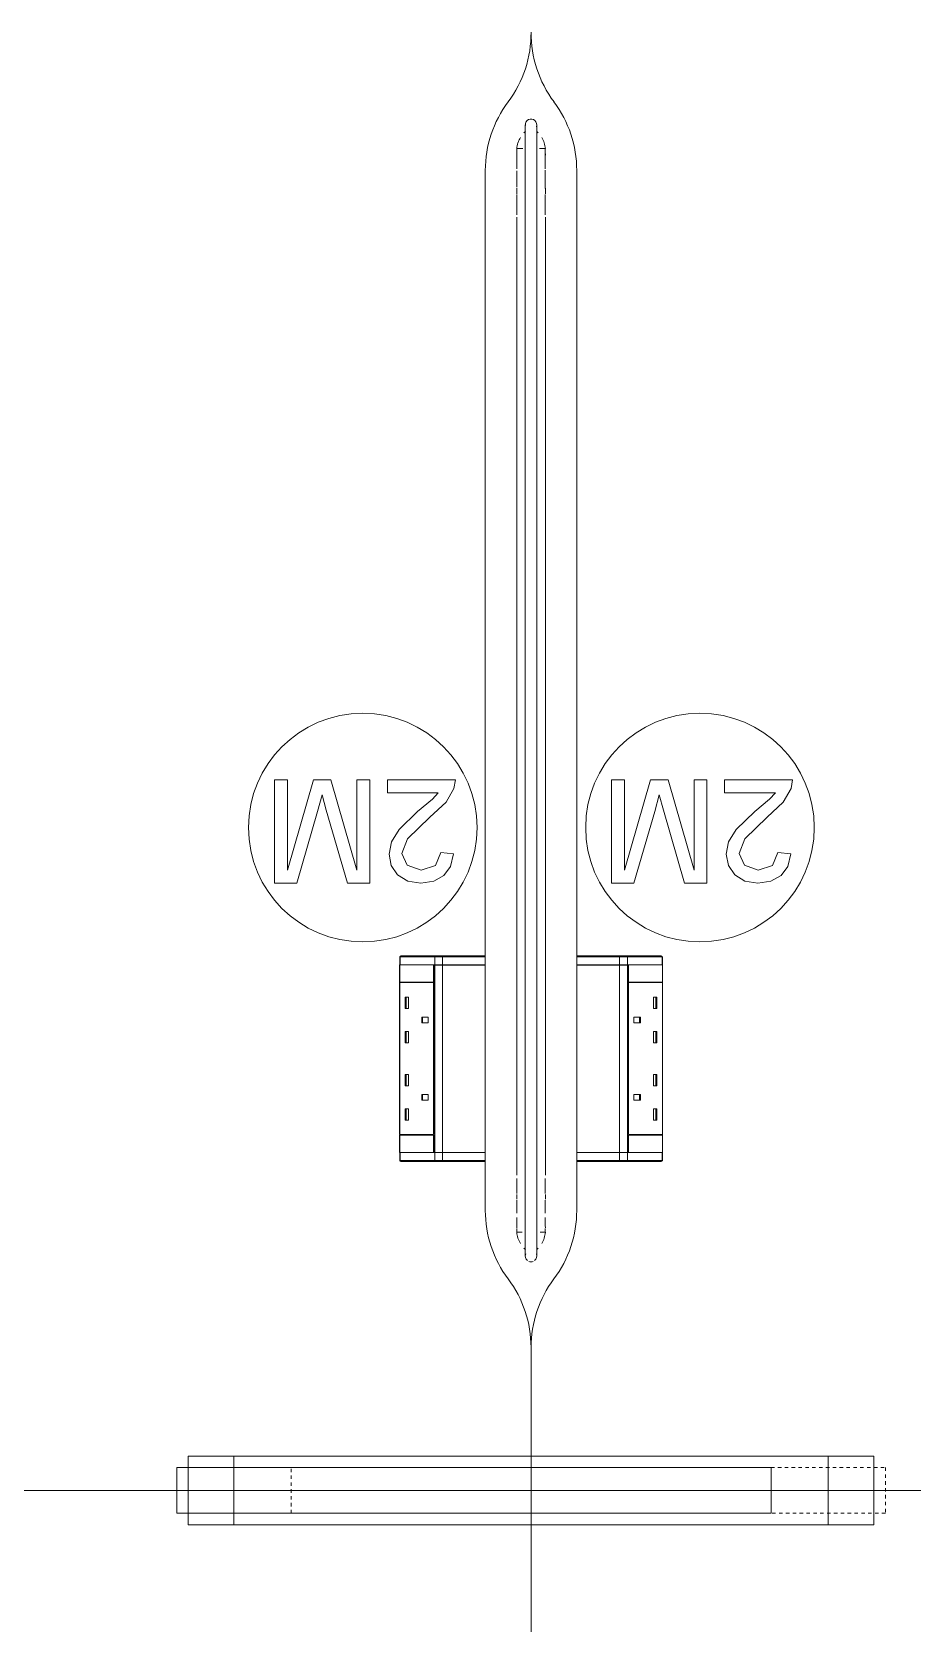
# Model space of a CAD drawing. Header units: millimetres. Extents: x 79795 to 317870, y -36033 to 97293.
# Drawn here: x 186416 to 187187, y 11945 to 13345 of the extents above; entities that cross this region are included whole.
import ezdxf

# ---------------------------------------------------------------- set-up
doc = ezdxf.new("R2010")
doc.units = ezdxf.units.MM
doc.header["$MEASUREMENT"] = 0
doc.linetypes.add('Dash', pattern=[6, 3, -3])
doc.layers.add('I-FURN', color=8, linetype='CONTINUOUS', lineweight=9)
doc.layers.add('I-FURN-HDLN', color=8, linetype='Dash', lineweight=9)

msp = doc.modelspace()

# ---------------------------------------------------------------- linework, layer by layer
at = {"layer": 'I-FURN'}
for p, q in [((186847.8, 13264.1), (186847.8, 13264)), ((186847.8, 13264), (186847.8, 13263.8)), ((186847.8, 13263.8), (186847.8, 13263.5)), ((186847.8, 13263.5), (186847.8, 13263.1)), ((186847.8, 13263.1), (186847.8, 13262.5)), ((186847.8, 13262.5), (186847.8, 13261.8)), ((186847.8, 13261.8), (186847.8, 13260.9)), ((186847.8, 13260.9), (186847.8, 13260)), ((186847.8, 13260), (186847.8, 13258.9)), ((186847.8, 13258.9), (186847.8, 13257.7)), ((186857.8, 13264), (186857.8, 13264.1)), ((186857.8, 13264.1), (186857.8, 13264.1)), ((186857.8, 13263.8), (186857.8, 13264)), ((186857.8, 13263.4), (186857.8, 13263.8)), ((186857.8, 13262.9), (186857.8, 13263.4)), ((186857.8, 13262.3), (186857.8, 13262.9)), ((186857.8, 13261.6), (186857.8, 13262.3)), ((186857.8, 13260.7), (186857.8, 13261.6)), ((186857.8, 13259.7), (186857.8, 13260.7)), ((186857.8, 13258.6), (186857.8, 13259.7)), ((186857.8, 13257.4), (186857.8, 13258.6)), ((186847.8, 13257.7), (186847.8, 13256.4)), ((186847.8, 13256.4), (186847.8, 13254.9)), ((186847.8, 13254.9), (186847.8, 13253.4)), ((186847.8, 13253.4), (186847.8, 13251.7)), ((186847.8, 13251.7), (186847.8, 13250)), ((186847.8, 13250), (186847.8, 13248.1)), ((186847.8, 13248.1), (186847.8, 13246.1)), ((186847.8, 13246.1), (186847.8, 13244)), ((186847.8, 13244), (186847.8, 13241.8)), ((186857.8, 13256), (186857.8, 13257.4)), ((186857.8, 13254.5), (186857.8, 13256)), ((186857.8, 13253), (186857.8, 13254.5)), ((186857.8, 13251.3), (186857.8, 13253)), ((186857.8, 13249.5), (186857.8, 13251.3)), ((186857.8, 13247.6), (186857.8, 13249.5)), ((186857.8, 13245.5), (186857.8, 13247.6)), ((186857.8, 13243.4), (186857.8, 13245.5)), ((186845.5, 13243.2), (186840.3, 13243.2)), ((186840.3, 13225.6), (186840.3, 13243.2)), ((186840.3, 13237.5), (186840.3, 13238.6)), ((186847.8, 13241.8), (186847.8, 13239.5)), ((186847.8, 13239.5), (186847.8, 13237.2)), ((186847.8, 13237.2), (186847.8, 13234.7)), ((186847.8, 13234.7), (186847.8, 13232.2)), ((186847.8, 13232.2), (186847.8, 13229.6)), ((186857.8, 13241.2), (186857.8, 13243.4)), ((186857.8, 13238.9), (186857.8, 13241.2)), ((186857.8, 13236.5), (186857.8, 13238.9)), ((186857.8, 13234.1), (186857.8, 13236.5)), ((186857.8, 13231.5), (186857.8, 13234.1)), ((186857.8, 13228.9), (186857.8, 13231.5)), ((186865.3, 13243.2), (186860.1, 13243.2)), ((186865.3, 13243.2), (186865.3, 13225.6)), ((186865.4, 13238.6), (186865.4, 13237.5)), ((186812.8, 12535.9), (186812.8, 13224.1)), ((186812.8, 13224.1), (186812.8, 12535.9)), ((186840.3, 13209.5), (186840.3, 13223.7)), ((186847.8, 13229.6), (186847.8, 13226.9)), ((186847.8, 13226.9), (186847.8, 13224.1)), ((186847.8, 13224.1), (186847.8, 13221.3)), ((186847.8, 13221.3), (186847.8, 13218.4)), ((186847.8, 13218.4), (186847.8, 13215.5)), ((186857.8, 13226.2), (186857.8, 13228.9)), ((186857.8, 13223.4), (186857.8, 13226.2)), ((186857.8, 13220.5), (186857.8, 13223.4)), ((186857.8, 13217.6), (186857.8, 13220.5)), ((186857.8, 13214.7), (186857.8, 13217.6)), ((186865.3, 13224.3), (186865.3, 13208.4)), ((186892.8, 13224.1), (186892.8, 12535.9)), ((186892.8, 12535.9), (186892.8, 13224.1)), ((186840.3, 13203.7), (186840.3, 13208.6)), ((186840.3, 13185.2), (186840.3, 13202.9)), ((186847.8, 13215.5), (186847.8, 13212.5)), ((186847.8, 13212.5), (186847.8, 13209.5)), ((186847.8, 13209.5), (186847.8, 13206.4)), ((186847.8, 13206.4), (186847.8, 13203.3)), ((186847.8, 13203.3), (186847.8, 13200.1)), ((186857.8, 13211.7), (186857.8, 13214.7)), ((186857.8, 13208.6), (186857.8, 13211.7)), ((186857.8, 13205.5), (186857.8, 13208.6)), ((186857.8, 13202.4), (186857.8, 13205.5)), ((186857.8, 13199.3), (186857.8, 13202.4)), ((186865.3, 13202.9), (186865.3, 13185.2)), ((186865.4, 13208.6), (186865.4, 13203.7)), ((186847.8, 13200.1), (186847.8, 13196.9)), ((186847.8, 13196.9), (186847.8, 13193.7)), ((186847.8, 13193.7), (186847.8, 13190.5)), ((186847.8, 13190.5), (186847.8, 13187.3)), ((186857.8, 13196.1), (186857.8, 13199.3)), ((186857.8, 13192.9), (186857.8, 13196.1)), ((186857.8, 13189.6), (186857.8, 13192.9)), ((186857.8, 13186.4), (186857.8, 13189.6)), ((186840.3, 12345), (186840.3, 13183.2)), ((186847.8, 13187.3), (186847.8, 13184.1)), ((186847.8, 13184.1), (186847.8, 13183.2)), ((186847.8, 13183.2), (186847.8, 12345)), ((186857.8, 13183.2), (186857.8, 13186.4)), ((186857.8, 12345), (186857.8, 13183.2)), ((186865.4, 13183.2), (186865.4, 12345)), ((186639.6, 12690.9), (186628.3, 12690.9)), ((186628.3, 12690.9), (186628.3, 12600.5)), ((186662.4, 12690.9), (186639.6, 12611.8)), ((186639.6, 12611.8), (186639.6, 12690.9)), ((186677.7, 12690.9), (186662.4, 12690.9)), ((186700.4, 12611.8), (186677.7, 12690.9)), ((186711.7, 12690.9), (186700.4, 12690.9)), ((186700.4, 12690.9), (186700.4, 12611.8)), ((186711.7, 12600.5), (186711.7, 12690.9)), ((186786.6, 12690.9), (186727.2, 12690.9)), ((186727.2, 12690.9), (186727.2, 12679.6)), ((186785.3, 12683.2), (186786.6, 12690.9)), ((186934.6, 12690.9), (186923.3, 12690.9)), ((186923.3, 12690.9), (186923.3, 12600.5)), ((186957.4, 12690.9), (186934.6, 12611.8)), ((186934.6, 12611.8), (186934.6, 12690.9)), ((186972.7, 12690.9), (186957.4, 12690.9)), ((186995.4, 12611.8), (186972.7, 12690.9)), ((187006.7, 12690.9), (186995.4, 12690.9)), ((186995.4, 12690.9), (186995.4, 12611.8)), ((187006.7, 12600.5), (187006.7, 12690.9)), ((187081.6, 12690.9), (187022.2, 12690.9)), ((187022.2, 12690.9), (187022.2, 12679.6)), ((187080.3, 12683.2), (187081.6, 12690.9)), ((186666, 12663.2), (186670, 12677.6)), ((186670, 12677.6), (186673.7, 12664.3)), ((186727.2, 12679.6), (186771.6, 12679.6)), ((186766.5, 12673.9), (186753.5, 12663)), ((186764.3, 12658.1), (186778.5, 12671.2)), ((186771.6, 12679.6), (186766.5, 12673.9)), ((186778.5, 12671.2), (186785.3, 12683.2)), ((186961, 12663.2), (186965, 12677.6)), ((186965, 12677.6), (186968.7, 12664.3)), ((187022.2, 12679.6), (187066.6, 12679.6)), ((187061.5, 12673.9), (187048.5, 12663)), ((187059.3, 12658.1), (187073.5, 12671.2)), ((187066.6, 12679.6), (187061.5, 12673.9)), ((187073.5, 12671.2), (187080.3, 12683.2)), ((186647.8, 12600.5), (186666, 12663.2)), ((186673.7, 12664.3), (186692.2, 12600.5)), ((186753.5, 12663), (186737.3, 12647.5)), ((186744.8, 12639.2), (186764.3, 12658.1)), ((186942.8, 12600.5), (186961, 12663.2)), ((186968.7, 12664.3), (186987.2, 12600.5)), ((187048.5, 12663), (187032.3, 12647.5)), ((187039.8, 12639.2), (187059.3, 12658.1)), ((186737.3, 12647.5), (186730.6, 12636.5)), ((187032.3, 12647.5), (187025.6, 12636.5)), ((186730.6, 12636.5), (186728.6, 12625.7)), ((186739.9, 12626.4), (186744.8, 12639.2)), ((187025.6, 12636.5), (187023.6, 12625.7)), ((187034.9, 12626.4), (187039.8, 12639.2)), ((186728.6, 12625.7), (186730.5, 12615.9)), ((186730.5, 12615.9), (186736.1, 12607.8)), ((186744.5, 12616.1), (186739.9, 12626.4)), ((186756.6, 12611.8), (186744.5, 12616.1)), ((186769.1, 12616), (186756.6, 12611.8)), ((186773.8, 12627.4), (186769.1, 12616)), ((186785.1, 12626), (186773.8, 12627.4)), ((186776.5, 12607), (186782.4, 12615)), ((186782.4, 12615), (186785.1, 12626)), ((187023.6, 12625.7), (187025.5, 12615.9)), ((187025.5, 12615.9), (187031.1, 12607.8)), ((187039.5, 12616.1), (187034.9, 12626.4)), ((187051.6, 12611.8), (187039.5, 12616.1)), ((187064.1, 12616), (187051.6, 12611.8)), ((187068.8, 12627.4), (187064.1, 12616)), ((187080.1, 12626), (187068.8, 12627.4)), ((187071.5, 12607), (187077.4, 12615)), ((187077.4, 12615), (187080.1, 12626)), ((186628.3, 12600.5), (186647.8, 12600.5)), ((186692.2, 12600.5), (186711.7, 12600.5)), ((186736.1, 12607.8), (186744.9, 12602.3)), ((186744.9, 12602.3), (186756.3, 12600.5)), ((186756.3, 12600.5), (186767.7, 12602.2)), ((186767.7, 12602.2), (186776.5, 12607)), ((186923.3, 12600.5), (186942.8, 12600.5)), ((186987.2, 12600.5), (187006.7, 12600.5)), ((187031.1, 12607.8), (187039.9, 12602.3)), ((187039.9, 12602.3), (187051.3, 12600.5)), ((187051.3, 12600.5), (187062.7, 12602.2)), ((187062.7, 12602.2), (187071.5, 12607)), ((186738, 12535.9), (186738, 12528.9)), ((186738, 12535.9), (186738.2, 12535.9)), ((186738, 12535.9), (186738, 12528.9)), ((186738, 12528.9), (186738, 12535.9)), ((186738.2, 12535.9), (186768.5, 12535.9)), ((186738.2, 12535.9), (186738.2, 12528.9)), ((186738.3, 12536.7), (186738.4, 12536.7)), ((186769.3, 12536.9), (186739, 12536.9)), ((186769.3, 12536.9), (186739, 12536.9)), ((186768.5, 12535.9), (186775.4, 12535.9)), ((186768.5, 12535.9), (186768.5, 12528.9)), ((186769.3, 12536.9), (186807.8, 12536.9)), ((186774.8, 12536.9), (186769.3, 12536.9)), ((186811.8, 12536.9), (186774.8, 12536.9)), ((186775.4, 12535.9), (186812.8, 12535.9)), ((186775.4, 12535.9), (186775.4, 12528.9)), ((186807.8, 12536.9), (186807.8, 12535.9)), ((186807.8, 12536.9), (186811.8, 12536.9)), ((186812.8, 12528.9), (186812.8, 12535.9)), ((186812.8, 12535.9), (186812.8, 12528.9)), ((186892.8, 12535.9), (186892.8, 12528.9)), ((186892.8, 12535.9), (186930.3, 12535.9)), ((186892.8, 12535.9), (186892.8, 12528.9)), ((186893.8, 12536.9), (186893.8, 12536.9)), ((186930.9, 12536.9), (186893.8, 12536.9)), ((186893.8, 12536.9), (186897.8, 12536.9)), ((186897.8, 12535.9), (186897.8, 12536.9)), ((186897.8, 12536.9), (186936.4, 12536.9)), ((186930.3, 12535.9), (186937.2, 12535.9)), ((186930.3, 12535.9), (186930.3, 12528.9)), ((186936.4, 12536.9), (186930.9, 12536.9)), ((186966.7, 12536.9), (186936.4, 12536.9)), ((186966.7, 12536.9), (186936.4, 12536.9)), ((186937.2, 12535.9), (186967.5, 12535.9)), ((186937.2, 12535.9), (186937.2, 12528.9)), ((186967.3, 12536.7), (186967.3, 12536.7)), ((186967.5, 12535.9), (186967.7, 12535.9)), ((186967.5, 12535.9), (186967.5, 12528.9)), ((186967.7, 12528.9), (186967.7, 12535.9)), ((186967.7, 12528.9), (186967.7, 12535.9)), ((186967.7, 12528.9), (186967.7, 12535.9)), ((186737.8, 12513.9), (186737.8, 12528.9)), ((186737.8, 12528.9), (186767.6, 12528.9)), ((186738, 12528.9), (186738.2, 12528.9)), ((186738, 12528.8), (186738, 12364.9)), ((186738.2, 12528.9), (186768.5, 12528.9)), ((186767.6, 12528.9), (186767.6, 12513.9)), ((186767.8, 12513.9), (186767.8, 12528.8)), ((186767.8, 12528.8), (186768.5, 12528.8)), ((186768.5, 12528.9), (186775.4, 12528.9)), ((186775.4, 12528.8), (186768.5, 12528.8)), ((186768.5, 12528.8), (186768.5, 12364.9)), ((186775.4, 12528.9), (186812.8, 12528.9)), ((186812.8, 12528.8), (186775.4, 12528.8)), ((186775.4, 12528.8), (186775.4, 12364.9)), ((186812.8, 12364.9), (186812.8, 12528.8)), ((186812.8, 12528.8), (186812.8, 12364.9)), ((186892.8, 12528.9), (186930.3, 12528.9)), ((186892.8, 12528.8), (186892.8, 12364.9)), ((186892.8, 12364.9), (186892.8, 12528.8)), ((186930.3, 12528.8), (186892.8, 12528.8)), ((186930.3, 12528.9), (186937.2, 12528.9)), ((186930.3, 12364.9), (186930.3, 12528.8)), ((186937.2, 12528.8), (186930.3, 12528.8)), ((186938, 12528.9), (186935.6, 12528.9)), ((186937.2, 12528.9), (186967.5, 12528.9)), ((186937.2, 12364.9), (186937.2, 12528.8)), ((186937.2, 12528.8), (186937.8, 12528.8)), ((186937.8, 12528.8), (186937.8, 12513.9)), ((186938, 12513.9), (186938, 12528.9)), ((186938, 12528.9), (186967.9, 12528.9)), ((186967.5, 12528.9), (186967.7, 12528.9)), ((186967.7, 12364.9), (186967.7, 12528.8)), ((186967.9, 12528.9), (186967.9, 12513.9)), ((186767.6, 12513.9), (186737.8, 12513.9)), ((186737.8, 12513.4), (186767.6, 12513.4)), ((186737.8, 12380.4), (186737.8, 12513.4)), ((186738.2, 12513.4), (186738.2, 12513.9)), ((186767.6, 12513.4), (186767.6, 12380.4)), ((186767.8, 12380.4), (186767.8, 12513.4)), ((186937.8, 12513.4), (186937.8, 12380.4)), ((186967.9, 12513.9), (186938, 12513.9)), ((186938, 12380.4), (186938, 12513.4)), ((186967.9, 12513.4), (186938, 12513.4)), ((186967.5, 12513.9), (186967.5, 12513.4)), ((186967.9, 12513.4), (186967.9, 12380.4)), ((186742.8, 12500.7), (186742.8, 12490.7)), ((186742.8, 12500.7), (186745.7, 12500.7)), ((186742.8, 12490.7), (186745.7, 12490.7)), ((186743.6, 12500.7), (186743.6, 12490.7)), ((186745.7, 12500.7), (186745.7, 12490.7)), ((186962.8, 12500.7), (186960, 12500.7)), ((186960, 12490.7), (186960, 12500.7)), ((186962.8, 12490.7), (186960, 12490.7)), ((186962.1, 12490.7), (186962.1, 12500.7)), ((186962.8, 12490.7), (186962.8, 12500.7)), ((186757.2, 12483.2), (186757.2, 12478.2)), ((186762.9, 12483.2), (186757.2, 12483.2)), ((186757.2, 12478.2), (186762.9, 12478.2)), ((186757.9, 12483.2), (186757.9, 12478.2)), ((186762.9, 12478.2), (186762.9, 12483.2)), ((186948.5, 12483.2), (186942.8, 12483.2)), ((186942.8, 12478.2), (186942.8, 12483.2)), ((186948.5, 12478.2), (186942.8, 12478.2)), ((186947.8, 12478.2), (186947.8, 12483.2)), ((186948.5, 12478.2), (186948.5, 12483.2)), ((186742.8, 12470.7), (186742.8, 12460.7)), ((186742.8, 12470.7), (186745.7, 12470.7)), ((186742.8, 12460.7), (186745.7, 12460.7)), ((186743.6, 12470.7), (186743.6, 12460.7)), ((186745.7, 12470.7), (186745.7, 12460.7)), ((186962.8, 12470.7), (186960, 12470.7)), ((186960, 12460.7), (186960, 12470.7)), ((186962.8, 12460.7), (186960, 12460.7)), ((186962.1, 12460.7), (186962.1, 12470.7)), ((186962.8, 12460.7), (186962.8, 12470.7)), ((186742.8, 12433), (186742.8, 12423)), ((186742.8, 12433), (186745.7, 12433)), ((186743.6, 12433), (186743.6, 12423)), ((186745.7, 12433), (186745.7, 12423)), ((186962.8, 12433), (186960, 12433)), ((186960, 12423), (186960, 12433)), ((186962.1, 12423), (186962.1, 12433)), ((186962.8, 12423), (186962.8, 12433)), ((186742.8, 12423), (186745.7, 12423)), ((186962.8, 12423), (186960, 12423)), ((186757.2, 12415.5), (186757.2, 12410.5)), ((186757.2, 12415.5), (186762.9, 12415.5)), ((186757.2, 12410.5), (186762.9, 12410.5)), ((186757.9, 12415.5), (186757.9, 12410.5)), ((186762.9, 12415.5), (186762.9, 12410.5)), ((186942.8, 12415.5), (186942.8, 12410.5)), ((186948.5, 12415.5), (186942.8, 12415.5)), ((186942.8, 12410.5), (186948.5, 12410.5)), ((186947.8, 12410.5), (186947.8, 12415.5)), ((186948.5, 12410.5), (186948.5, 12415.5)), ((186742.8, 12403), (186742.8, 12393)), ((186742.8, 12403), (186745.7, 12403)), ((186742.8, 12393), (186745.7, 12393)), ((186743.6, 12403), (186743.6, 12393)), ((186745.7, 12403), (186745.7, 12393)), ((186962.8, 12403), (186960, 12403)), ((186960, 12393), (186960, 12403)), ((186962.8, 12393), (186960, 12393)), ((186962.1, 12393), (186962.1, 12403)), ((186962.8, 12393), (186962.8, 12403)), ((186737.8, 12380.4), (186767.6, 12380.4)), ((186737.8, 12379.9), (186767.6, 12379.9)), ((186737.8, 12364.9), (186737.8, 12379.9)), ((186738.2, 12379.9), (186738.2, 12380.4)), ((186767.6, 12379.9), (186767.6, 12364.9)), ((186767.8, 12364.9), (186767.8, 12379.9)), ((186937.8, 12379.9), (186937.8, 12364.9)), ((186967.9, 12380.4), (186938, 12380.4)), ((186938, 12364.9), (186938, 12379.9)), ((186938, 12379.9), (186967.9, 12379.9)), ((186967.5, 12380.4), (186967.5, 12379.9)), ((186967.9, 12379.9), (186967.9, 12364.9)), ((186767.6, 12364.9), (186737.8, 12364.9)), ((186738, 12364.8), (186738, 12357.8)), ((186738.2, 12364.8), (186738, 12364.8)), ((186738, 12364.8), (186738, 12357.8)), ((186738, 12364.8), (186738, 12357.8)), ((186738.2, 12357.8), (186738.2, 12364.8)), ((186768.5, 12364.8), (186738.2, 12364.8)), ((186767.6, 12364.9), (186770.1, 12364.9)), ((186768.5, 12364.9), (186767.8, 12364.9)), ((186768.5, 12364.9), (186775.4, 12364.9)), ((186768.5, 12357.8), (186768.5, 12364.8)), ((186775.4, 12364.8), (186768.5, 12364.8)), ((186775.4, 12364.9), (186812.8, 12364.9)), ((186775.4, 12357.8), (186775.4, 12364.8)), ((186812.8, 12364.8), (186775.4, 12364.8)), ((186812.8, 12357.8), (186812.8, 12364.8)), ((186812.8, 12357.8), (186812.8, 12364.8)), ((186892.8, 12364.9), (186930.3, 12364.9)), ((186892.8, 12364.8), (186892.8, 12357.8)), ((186892.8, 12357.8), (186892.8, 12364.8)), ((186930.3, 12364.8), (186892.8, 12364.8)), ((186930.3, 12364.9), (186937.2, 12364.9)), ((186930.3, 12357.8), (186930.3, 12364.8)), ((186937.2, 12364.8), (186930.3, 12364.8)), ((186937.8, 12364.9), (186937.2, 12364.9)), ((186937.2, 12357.8), (186937.2, 12364.8)), ((186967.5, 12364.8), (186937.2, 12364.8)), ((186967.9, 12364.9), (186938, 12364.9)), ((186967.5, 12357.8), (186967.5, 12364.8)), ((186967.7, 12364.8), (186967.5, 12364.8)), ((186967.7, 12357.8), (186967.7, 12364.8)), ((186967.7, 12357.8), (186967.7, 12364.8)), ((186967.7, 12364.8), (186967.7, 12357.8)), ((186738.2, 12357.8), (186738, 12357.8)), ((186768.5, 12357.8), (186738.2, 12357.8)), ((186738.4, 12357), (186738.3, 12357)), ((186739, 12356.8), (186769.3, 12356.8)), ((186739, 12356.8), (186769.3, 12356.8)), ((186775.4, 12357.8), (186768.5, 12357.8)), ((186807.8, 12356.8), (186769.3, 12356.8)), ((186769.3, 12356.8), (186774.8, 12356.8)), ((186774.8, 12356.8), (186811.8, 12356.8)), ((186812.8, 12357.8), (186775.4, 12357.8)), ((186807.8, 12357.8), (186807.8, 12356.8)), ((186811.8, 12356.8), (186807.8, 12356.8)), ((186811.8, 12356.8), (186811.8, 12356.8)), ((186812.8, 12314.1), (186812.8, 12357.8)), ((186812.8, 12357.8), (186812.8, 12314.1)), ((186892.8, 12357.8), (186892.8, 12314.1)), ((186892.8, 12314.1), (186892.8, 12357.8)), ((186930.3, 12357.8), (186892.8, 12357.8)), ((186897.8, 12356.8), (186893.8, 12356.8)), ((186893.8, 12356.8), (186930.9, 12356.8)), ((186897.8, 12356.8), (186897.8, 12357.8)), ((186936.4, 12356.8), (186897.8, 12356.8)), ((186937.2, 12357.8), (186930.3, 12357.8)), ((186930.9, 12356.8), (186936.4, 12356.8)), ((186936.4, 12356.8), (186966.7, 12356.8)), ((186936.4, 12356.8), (186966.7, 12356.8)), ((186967.5, 12357.8), (186937.2, 12357.8)), ((186967.3, 12357), (186967.3, 12357)), ((186967.7, 12357.8), (186967.5, 12357.8)), ((186840.3, 12328.8), (186840.3, 12342)), ((186847.8, 12345), (186847.8, 12342.2)), ((186847.8, 12342.2), (186847.8, 12339.3)), ((186847.8, 12339.3), (186847.8, 12336.5)), ((186847.8, 12336.5), (186847.8, 12333.7)), ((186857.8, 12344.2), (186857.8, 12345)), ((186857.8, 12341.4), (186857.8, 12344.2)), ((186857.8, 12338.6), (186857.8, 12341.4)), ((186857.8, 12335.8), (186857.8, 12338.6)), ((186857.8, 12332.9), (186857.8, 12335.8)), ((186865.3, 12342), (186865.3, 12328.8)), ((186840.3, 12323.8), (186840.3, 12327.9)), ((186840.3, 12311.6), (186840.3, 12323.1)), ((186847.8, 12333.7), (186847.8, 12330.9)), ((186847.8, 12330.9), (186847.8, 12328.1)), ((186847.8, 12328.1), (186847.8, 12325.4)), ((186847.8, 12325.4), (186847.8, 12322.7)), ((186847.8, 12322.7), (186847.8, 12320)), ((186847.8, 12320), (186847.8, 12317.4)), ((186857.8, 12330.2), (186857.8, 12332.9)), ((186857.8, 12327.4), (186857.8, 12330.2)), ((186857.8, 12324.7), (186857.8, 12327.4)), ((186857.8, 12322), (186857.8, 12324.7)), ((186857.8, 12319.3), (186857.8, 12322)), ((186865.3, 12323.1), (186865.3, 12311.6)), ((186865.4, 12327.9), (186865.4, 12323.8)), ((186840.3, 12300), (186840.3, 12308)), ((186847.8, 12317.4), (186847.8, 12314.8)), ((186847.8, 12314.8), (186847.8, 12312.3)), ((186847.8, 12312.3), (186847.8, 12309.8)), ((186847.8, 12309.8), (186847.8, 12307.3)), ((186847.8, 12307.3), (186847.8, 12305)), ((186857.8, 12316.7), (186857.8, 12319.3)), ((186857.8, 12314.1), (186857.8, 12316.7)), ((186857.8, 12311.6), (186857.8, 12314.1)), ((186857.8, 12309.1), (186857.8, 12311.6)), ((186857.8, 12306.7), (186857.8, 12309.1)), ((186857.8, 12304.3), (186857.8, 12306.7)), ((186865.3, 12308), (186865.3, 12300)), ((186840.3, 12298.8), (186840.3, 12299.7)), ((186840.3, 12295), (186840.3, 12298.4)), ((186840.3, 12295), (186844.9, 12295)), ((186847.8, 12305), (186847.8, 12302.7)), ((186847.8, 12302.7), (186847.8, 12300.4)), ((186847.8, 12300.4), (186847.8, 12298.2)), ((186847.8, 12298.2), (186847.8, 12296.1)), ((186847.8, 12296.1), (186847.8, 12294.1)), ((186847.8, 12294.1), (186847.8, 12292.2)), ((186847.8, 12292.2), (186847.8, 12290.3)), ((186857.8, 12302), (186857.8, 12304.3)), ((186857.8, 12299.8), (186857.8, 12302)), ((186857.8, 12297.7), (186857.8, 12299.8)), ((186857.8, 12295.6), (186857.8, 12297.7)), ((186857.8, 12293.6), (186857.8, 12295.6)), ((186857.8, 12291.7), (186857.8, 12293.6)), ((186860.8, 12295), (186865.3, 12295)), ((186865.3, 12298.4), (186865.3, 12295)), ((186865.4, 12299.7), (186865.4, 12298.8)), ((186847.8, 12290.3), (186847.8, 12288.6)), ((186847.8, 12288.6), (186847.8, 12286.9)), ((186847.8, 12286.9), (186847.8, 12285.3)), ((186847.8, 12285.3), (186847.8, 12283.8)), ((186847.8, 12283.8), (186847.8, 12282.5)), ((186847.8, 12282.5), (186847.8, 12281.2)), ((186847.8, 12281.2), (186847.8, 12280)), ((186847.8, 12280), (186847.8, 12278.9)), ((186847.8, 12278.9), (186847.8, 12277.9)), ((186857.8, 12289.9), (186857.8, 12291.7)), ((186857.8, 12288.1), (186857.8, 12289.9)), ((186857.8, 12286.5), (186857.8, 12288.1)), ((186857.8, 12284.9), (186857.8, 12286.5)), ((186857.8, 12283.5), (186857.8, 12284.9)), ((186857.8, 12282.1), (186857.8, 12283.5)), ((186857.8, 12280.8), (186857.8, 12282.1)), ((186857.8, 12279.7), (186857.8, 12280.8)), ((186857.8, 12278.6), (186857.8, 12279.7)), ((186857.8, 12277.7), (186857.8, 12278.6)), ((186847.8, 12277.9), (186847.8, 12277.1)), ((186847.8, 12277.1), (186847.8, 12276.3)), ((186847.8, 12276.3), (186847.8, 12275.7)), ((186847.8, 12275.7), (186847.8, 12275.1)), ((186847.8, 12275.1), (186847.8, 12274.7)), ((186847.8, 12274.7), (186847.8, 12274.4)), ((186847.8, 12274.4), (186847.8, 12274.2)), ((186847.8, 12274.2), (186847.8, 12274.1)), ((186847.8, 12274.1), (186847.8, 12274.1)), ((186857.8, 12276.9), (186857.8, 12277.7)), ((186857.8, 12276.1), (186857.8, 12276.9)), ((186857.8, 12275.5), (186857.8, 12276.1)), ((186857.8, 12275), (186857.8, 12275.5)), ((186857.8, 12274.6), (186857.8, 12275)), ((186857.8, 12274.3), (186857.8, 12274.6)), ((186857.8, 12274.1), (186857.8, 12274.3)), ((186857.8, 12274.1), (186857.8, 12274.1)), ((186852.8, 12194.1), (186852.8, 12069.1)), ((186852.8, 12069.1), (186852.8, 12194.1)), ((186852.8, 12069.1), (186852.8, 12194.1)), ((186852.8, 12194.1), (186852.8, 12069.1)), ((186592.8, 12099.1), (186552.8, 12099.1)), ((186552.8, 12099.1), (187152.8, 12099.1)), ((186552.8, 12099.1), (186552.8, 12039.1)), ((186552.8, 12099.1), (186552.8, 12089.1)), ((187112.8, 12099.1), (186592.8, 12099.1)), ((186592.8, 12099.1), (186592.8, 12089.1)), ((186592.8, 12099.1), (186592.8, 12039.1)), ((187152.8, 12099.1), (187112.8, 12099.1)), ((187112.8, 12099.1), (187112.8, 12039.1)), ((187112.8, 12099.1), (187112.8, 12039.1)), ((187152.8, 12039.1), (187152.8, 12099.1)), ((187152.8, 12099.1), (187152.8, 12039.1)), ((186552.8, 12089.1), (186542.8, 12089.1)), ((186542.8, 12089.1), (186542.8, 12049.1)), ((187062.8, 12089.1), (186552.8, 12089.1)), ((187062.8, 12049.1), (187062.8, 12089.1)), ((186852.8, 12069.1), (186052.8, 12069.1)), ((186052.8, 12069.1), (186852.8, 12069.1)), ((186052.8, 12069.1), (186852.8, 12069.1)), ((186852.8, 12069.1), (186052.8, 12069.1)), ((186852.8, 12069.1), (186852.8, 11945.2)), ((187652.8, 12069.1), (186852.8, 12069.1)), ((186852.8, 12069.1), (187652.8, 12069.1)), ((186852.8, 11945.2), (186852.8, 12069.1)), ((186852.8, 11945.2), (186852.8, 12069.1)), ((186852.8, 12069.1), (186852.8, 11945.2)), ((186852.8, 12069.1), (187652.8, 12069.1)), ((187652.8, 12069.1), (186852.8, 12069.1)), ((186542.8, 12049.1), (186552.8, 12049.1)), ((186552.8, 12049.1), (186552.8, 12039.1)), ((186552.8, 12049.1), (187062.8, 12049.1)), ((186592.8, 12049.1), (186592.8, 12039.1)), ((187152.8, 12039.1), (186552.8, 12039.1)), ((186552.8, 12039.1), (186592.8, 12039.1)), ((186592.8, 12039.1), (187112.8, 12039.1)), ((187112.8, 12039.1), (187152.8, 12039.1))]:
    msp.add_line(p, q, dxfattribs=at)
at = {"layer": 'I-FURN', "flags": 128}
for points in [[(186738, 12535.9), (186738, 12536), (186738, 12536), (186738, 12536), (186738, 12536.1), (186738, 12536.1), (186738, 12536.2), (186738, 12536.2), (186738, 12536.2), (186738.1, 12536.3), (186738.1, 12536.3), (186738.1, 12536.3), (186738.1, 12536.4), (186738.1, 12536.4)], [(186774.8, 12536.9), (186774.7, 12536.9), (186774.5, 12536.9), (186774.4, 12536.9), (186774.3, 12536.9), (186774.1, 12536.9), (186774, 12536.9), (186773.8, 12536.9), (186773.7, 12536.9), (186773.5, 12536.9), (186773.3, 12536.9), (186773.2, 12536.9), (186773, 12536.9), (186772.9, 12536.9), (186772.7, 12536.9), (186772.6, 12536.9), (186772.4, 12536.9), (186772.2, 12536.9), (186772.1, 12536.9), (186771.9, 12536.9), (186771.8, 12536.9), (186771.6, 12536.9), (186771.4, 12536.9), (186771.3, 12536.9), (186771.1, 12536.9), (186771, 12536.9), (186770.8, 12536.9), (186770.7, 12536.9), (186770.6, 12536.9), (186770.4, 12536.9), (186770.3, 12536.9), (186770.2, 12536.9), (186770, 12536.9), (186769.9, 12536.9), (186769.8, 12536.9), (186769.7, 12536.9), (186769.6, 12536.9), (186769.5, 12536.9), (186769.4, 12536.9), (186769.3, 12536.9)], [(186811.8, 12536.9), (186811.6, 12536.9), (186811.1, 12536.9), (186810.6, 12536.9), (186809.9, 12536.9), (186809.1, 12536.9), (186808.1, 12536.9), (186807.1, 12536.9), (186805.9, 12536.9), (186804.5, 12536.9), (186803.1, 12536.9), (186801.5, 12536.9), (186799.8, 12536.9), (186798, 12536.9), (186796, 12536.9), (186794, 12536.9), (186791.8, 12536.9), (186789.6, 12536.9), (186787.2, 12536.9), (186784.8, 12536.9), (186782.2, 12536.9), (186779.6, 12536.9), (186776.9, 12536.9), (186774.8, 12536.9)], [(186807.8, 12536.9), (186808, 12536.9), (186808.2, 12536.9), (186808.3, 12536.9), (186808.5, 12536.9), (186808.6, 12536.9), (186808.8, 12536.9), (186808.9, 12536.9), (186809.1, 12536.9), (186809.3, 12536.9), (186809.4, 12536.9), (186809.5, 12536.9), (186809.7, 12536.9), (186809.8, 12536.9), (186810, 12536.9), (186810.1, 12536.9), (186810.2, 12536.9), (186810.4, 12536.9), (186810.5, 12536.9), (186810.6, 12536.9), (186810.7, 12536.9), (186810.8, 12536.9), (186810.9, 12536.9), (186811, 12536.9), (186811.1, 12536.9), (186811.2, 12536.9), (186811.3, 12536.9), (186811.4, 12536.9), (186811.4, 12536.9), (186811.5, 12536.9), (186811.6, 12536.9), (186811.6, 12536.9), (186811.7, 12536.9), (186811.7, 12536.9), (186811.8, 12536.9), (186811.8, 12536.9), (186811.8, 12536.9), (186811.8, 12536.9), (186811.8, 12536.9), (186811.8, 12536.9)], [(186811.8, 12536.9), (186811.9, 12536.9), (186811.9, 12536.9), (186812, 12536.9), (186812, 12536.9), (186812, 12536.9), (186812.1, 12536.9), (186812.1, 12536.9), (186812.2, 12536.9), (186812.2, 12536.8), (186812.2, 12536.8), (186812.3, 12536.8), (186812.3, 12536.8), (186812.3, 12536.8), (186812.4, 12536.8), (186812.4, 12536.7), (186812.4, 12536.7), (186812.5, 12536.7), (186812.5, 12536.7), (186812.5, 12536.6), (186812.6, 12536.6), (186812.6, 12536.6), (186812.6, 12536.6), (186812.6, 12536.5), (186812.7, 12536.5), (186812.7, 12536.5), (186812.7, 12536.4), (186812.7, 12536.4), (186812.7, 12536.3), (186812.8, 12536.3), (186812.8, 12536.3), (186812.8, 12536.2), (186812.8, 12536.2), (186812.8, 12536.2), (186812.8, 12536.1), (186812.8, 12536.1), (186812.8, 12536), (186812.8, 12536), (186812.8, 12536), (186812.8, 12535.9), (186812.8, 12535.9)], [(186811.8, 12536.9), (186811.8, 12536.9), (186811.8, 12536.9)], [(186892.8, 12535.9), (186892.8, 12536), (186892.8, 12536), (186892.8, 12536), (186892.8, 12536.1), (186892.8, 12536.1), (186892.9, 12536.2), (186892.9, 12536.2), (186892.9, 12536.2), (186892.9, 12536.3), (186892.9, 12536.3), (186892.9, 12536.3), (186892.9, 12536.4), (186893, 12536.4), (186893, 12536.4), (186893, 12536.5), (186893, 12536.5), (186893, 12536.5), (186893.1, 12536.6), (186893.1, 12536.6), (186893.1, 12536.6), (186893.2, 12536.7), (186893.2, 12536.7), (186893.2, 12536.7), (186893.2, 12536.7), (186893.3, 12536.8), (186893.3, 12536.8), (186893.4, 12536.8), (186893.4, 12536.8), (186893.4, 12536.8), (186893.5, 12536.8), (186893.5, 12536.9), (186893.5, 12536.9), (186893.6, 12536.9), (186893.6, 12536.9), (186893.7, 12536.9), (186893.7, 12536.9), (186893.7, 12536.9), (186893.8, 12536.9), (186893.8, 12536.9), (186893.8, 12536.9)], [(186930.9, 12536.9), (186928.1, 12536.9), (186925.4, 12536.9), (186922.8, 12536.9), (186920.2, 12536.9), (186917.8, 12536.9), (186915.5, 12536.9), (186913.3, 12536.9), (186911.1, 12536.9), (186909.1, 12536.9), (186907.2, 12536.9), (186905.4, 12536.9), (186903.8, 12536.9), (186902.2, 12536.9), (186900.8, 12536.9), (186899.5, 12536.9), (186898.3, 12536.9), (186897.3, 12536.9), (186896.3, 12536.9), (186895.6, 12536.9), (186894.9, 12536.9), (186894.4, 12536.9), (186894, 12536.9), (186893.8, 12536.9)], [(186893.8, 12536.9), (186893.8, 12536.9), (186893.8, 12536.9), (186893.9, 12536.9), (186893.9, 12536.9), (186893.9, 12536.9), (186893.9, 12536.9), (186894, 12536.9), (186894, 12536.9), (186894.1, 12536.9), (186894.1, 12536.9), (186894.2, 12536.9), (186894.3, 12536.9), (186894.4, 12536.9), (186894.4, 12536.9), (186894.5, 12536.9), (186894.6, 12536.9), (186894.7, 12536.9), (186894.8, 12536.9), (186894.9, 12536.9), (186895, 12536.9), (186895.2, 12536.9), (186895.3, 12536.9), (186895.4, 12536.9), (186895.5, 12536.9), (186895.7, 12536.9), (186895.8, 12536.9), (186895.9, 12536.9), (186896.1, 12536.9), (186896.2, 12536.9), (186896.4, 12536.9), (186896.5, 12536.9), (186896.7, 12536.9), (186896.8, 12536.9), (186897, 12536.9), (186897.1, 12536.9), (186897.3, 12536.9), (186897.5, 12536.9), (186897.6, 12536.9), (186897.8, 12536.9), (186897.8, 12536.9)], [(186936.4, 12536.9), (186936.3, 12536.9), (186936.2, 12536.9), (186936.1, 12536.9), (186936, 12536.9), (186935.9, 12536.9), (186935.8, 12536.9), (186935.6, 12536.9), (186935.5, 12536.9), (186935.4, 12536.9), (186935.2, 12536.9), (186935.1, 12536.9), (186935, 12536.9), (186934.8, 12536.9), (186934.7, 12536.9), (186934.5, 12536.9), (186934.4, 12536.9), (186934.2, 12536.9), (186934.1, 12536.9), (186933.9, 12536.9), (186933.7, 12536.9), (186933.6, 12536.9), (186933.4, 12536.9), (186933.3, 12536.9), (186933.1, 12536.9), (186933, 12536.9), (186932.8, 12536.9), (186932.6, 12536.9), (186932.5, 12536.9), (186932.3, 12536.9), (186932.2, 12536.9), (186932, 12536.9), (186931.9, 12536.9), (186931.7, 12536.9), (186931.6, 12536.9), (186931.4, 12536.9), (186931.3, 12536.9), (186931.1, 12536.9), (186931, 12536.9), (186930.9, 12536.9)], [(186967.5, 12536.4), (186967.6, 12536.4), (186967.6, 12536.3), (186967.6, 12536.3), (186967.6, 12536.3), (186967.6, 12536.2), (186967.6, 12536.2), (186967.6, 12536.2), (186967.6, 12536.1), (186967.7, 12536.1), (186967.7, 12536), (186967.7, 12536), (186967.7, 12536), (186967.7, 12535.9), (186967.7, 12535.9)], [(186738.1, 12357.3), (186738.1, 12357.3), (186738.1, 12357.4), (186738.1, 12357.4), (186738.1, 12357.4), (186738, 12357.5), (186738, 12357.5), (186738, 12357.5), (186738, 12357.6), (186738, 12357.6), (186738, 12357.7), (186738, 12357.7), (186738, 12357.7), (186738, 12357.8), (186738, 12357.8)], [(186769.3, 12356.8), (186769.4, 12356.8), (186769.5, 12356.8), (186769.6, 12356.8), (186769.7, 12356.8), (186769.8, 12356.8), (186769.9, 12356.8), (186770, 12356.8), (186770.2, 12356.8), (186770.3, 12356.8), (186770.4, 12356.8), (186770.6, 12356.8), (186770.7, 12356.8), (186770.8, 12356.8), (186771, 12356.8), (186771.1, 12356.8), (186771.3, 12356.8), (186771.4, 12356.8), (186771.6, 12356.8), (186771.8, 12356.8), (186771.9, 12356.8), (186772.1, 12356.8), (186772.2, 12356.8), (186772.4, 12356.8), (186772.6, 12356.8), (186772.7, 12356.8), (186772.9, 12356.8), (186773, 12356.8), (186773.2, 12356.8), (186773.3, 12356.8), (186773.5, 12356.8), (186773.7, 12356.8), (186773.8, 12356.8), (186774, 12356.8), (186774.1, 12356.8), (186774.3, 12356.8), (186774.4, 12356.8), (186774.5, 12356.8), (186774.7, 12356.8), (186774.8, 12356.8)], [(186774.8, 12356.8), (186777.6, 12356.8), (186780.3, 12356.8), (186782.9, 12356.8), (186785.4, 12356.8), (186787.9, 12356.8), (186790.2, 12356.8), (186792.4, 12356.8), (186794.5, 12356.8), (186796.6, 12356.8), (186798.5, 12356.8), (186800.2, 12356.8), (186801.9, 12356.8), (186803.5, 12356.8), (186804.9, 12356.8), (186806.2, 12356.8), (186807.4, 12356.8), (186808.4, 12356.8), (186809.3, 12356.8), (186810.1, 12356.8), (186810.8, 12356.8), (186811.3, 12356.8), (186811.6, 12356.8), (186811.8, 12356.8)], [(186811.8, 12356.8), (186811.8, 12356.8), (186811.8, 12356.8), (186811.8, 12356.8), (186811.8, 12356.8), (186811.8, 12356.8), (186811.7, 12356.8), (186811.7, 12356.8), (186811.6, 12356.8), (186811.6, 12356.8), (186811.5, 12356.8), (186811.5, 12356.8), (186811.4, 12356.8), (186811.3, 12356.8), (186811.2, 12356.8), (186811.1, 12356.8), (186811, 12356.8), (186811, 12356.8), (186810.8, 12356.8), (186810.7, 12356.8), (186810.6, 12356.8), (186810.5, 12356.8), (186810.4, 12356.8), (186810.3, 12356.8), (186810.1, 12356.8), (186810, 12356.8), (186809.9, 12356.8), (186809.7, 12356.8), (186809.6, 12356.8), (186809.4, 12356.8), (186809.3, 12356.8), (186809.1, 12356.8), (186809, 12356.8), (186808.8, 12356.8), (186808.7, 12356.8), (186808.5, 12356.8), (186808.4, 12356.8), (186808.2, 12356.8), (186808, 12356.8), (186807.9, 12356.8), (186807.8, 12356.8)], [(186812.8, 12357.8), (186812.8, 12357.8), (186812.8, 12357.7), (186812.8, 12357.7), (186812.8, 12357.6), (186812.8, 12357.6), (186812.8, 12357.6), (186812.8, 12357.5), (186812.8, 12357.5), (186812.8, 12357.4), (186812.8, 12357.4), (186812.7, 12357.4), (186812.7, 12357.3), (186812.7, 12357.3), (186812.7, 12357.3), (186812.7, 12357.2), (186812.6, 12357.2), (186812.6, 12357.2), (186812.6, 12357.1), (186812.6, 12357.1), (186812.5, 12357.1), (186812.5, 12357), (186812.5, 12357), (186812.4, 12357), (186812.4, 12357), (186812.4, 12357), (186812.3, 12356.9), (186812.3, 12356.9), (186812.3, 12356.9), (186812.2, 12356.9), (186812.2, 12356.9), (186812.2, 12356.8), (186812.1, 12356.8), (186812.1, 12356.8), (186812.1, 12356.8), (186812, 12356.8), (186812, 12356.8), (186811.9, 12356.8), (186811.9, 12356.8), (186811.9, 12356.8), (186811.8, 12356.8)], [(186893.8, 12356.8), (186893.8, 12356.8), (186893.7, 12356.8), (186893.7, 12356.8), (186893.7, 12356.8), (186893.6, 12356.8), (186893.6, 12356.8), (186893.5, 12356.8), (186893.5, 12356.8), (186893.5, 12356.9), (186893.4, 12356.9), (186893.4, 12356.9), (186893.4, 12356.9), (186893.3, 12356.9), (186893.3, 12356.9), (186893.3, 12357), (186893.2, 12357), (186893.2, 12357), (186893.2, 12357), (186893.1, 12357.1), (186893.1, 12357.1), (186893.1, 12357.1), (186893.1, 12357.2), (186893, 12357.2), (186893, 12357.2), (186893, 12357.3), (186893, 12357.3), (186892.9, 12357.3), (186892.9, 12357.4), (186892.9, 12357.4), (186892.9, 12357.4), (186892.9, 12357.5), (186892.9, 12357.5), (186892.9, 12357.5), (186892.8, 12357.6), (186892.8, 12357.6), (186892.8, 12357.7), (186892.8, 12357.7), (186892.8, 12357.7), (186892.8, 12357.8), (186892.8, 12357.8)], [(186897.8, 12356.8), (186897.7, 12356.8), (186897.5, 12356.8), (186897.3, 12356.8), (186897.2, 12356.8), (186897, 12356.8), (186896.9, 12356.8), (186896.7, 12356.8), (186896.6, 12356.8), (186896.4, 12356.8), (186896.3, 12356.8), (186896.1, 12356.8), (186896, 12356.8), (186895.8, 12356.8), (186895.7, 12356.8), (186895.6, 12356.8), (186895.4, 12356.8), (186895.3, 12356.8), (186895.2, 12356.8), (186895.1, 12356.8), (186895, 12356.8), (186894.8, 12356.8), (186894.7, 12356.8), (186894.6, 12356.8), (186894.5, 12356.8), (186894.5, 12356.8), (186894.4, 12356.8), (186894.3, 12356.8), (186894.2, 12356.8), (186894.2, 12356.8), (186894.1, 12356.8), (186894, 12356.8), (186894, 12356.8), (186893.9, 12356.8), (186893.9, 12356.8), (186893.9, 12356.8), (186893.9, 12356.8), (186893.8, 12356.8), (186893.8, 12356.8), (186893.8, 12356.8)], [(186893.8, 12356.8), (186893.8, 12356.8), (186893.8, 12356.8)], [(186893.8, 12356.8), (186894.1, 12356.8), (186894.5, 12356.8), (186895.1, 12356.8), (186895.8, 12356.8), (186896.6, 12356.8), (186897.5, 12356.8), (186898.6, 12356.8), (186899.8, 12356.8), (186901.1, 12356.8), (186902.6, 12356.8), (186904.2, 12356.8), (186905.9, 12356.8), (186907.7, 12356.8), (186909.6, 12356.8), (186911.7, 12356.8), (186913.8, 12356.8), (186916.1, 12356.8), (186918.4, 12356.8), (186920.9, 12356.8), (186923.5, 12356.8), (186926.1, 12356.8), (186928.8, 12356.8), (186930.9, 12356.8)], [(186930.9, 12356.8), (186931, 12356.8), (186931.1, 12356.8), (186931.3, 12356.8), (186931.4, 12356.8), (186931.6, 12356.8), (186931.7, 12356.8), (186931.9, 12356.8), (186932, 12356.8), (186932.2, 12356.8), (186932.3, 12356.8), (186932.5, 12356.8), (186932.6, 12356.8), (186932.8, 12356.8), (186933, 12356.8), (186933.1, 12356.8), (186933.3, 12356.8), (186933.4, 12356.8), (186933.6, 12356.8), (186933.7, 12356.8), (186933.9, 12356.8), (186934.1, 12356.8), (186934.2, 12356.8), (186934.4, 12356.8), (186934.5, 12356.8), (186934.7, 12356.8), (186934.8, 12356.8), (186935, 12356.8), (186935.1, 12356.8), (186935.2, 12356.8), (186935.4, 12356.8), (186935.5, 12356.8), (186935.6, 12356.8), (186935.8, 12356.8), (186935.9, 12356.8), (186936, 12356.8), (186936.1, 12356.8), (186936.2, 12356.8), (186936.3, 12356.8), (186936.4, 12356.8)], [(186967.7, 12357.8), (186967.7, 12357.8), (186967.7, 12357.7), (186967.7, 12357.7), (186967.7, 12357.6), (186967.6, 12357.6), (186967.6, 12357.6), (186967.6, 12357.5), (186967.6, 12357.5), (186967.6, 12357.4), (186967.6, 12357.4), (186967.6, 12357.4), (186967.6, 12357.3), (186967.5, 12357.3)]]:
    msp.add_lwpolyline(points, dxfattribs=at)
at = {"layer": 'I-FURN'}
for centre, radius, start, end in [((186752.8, 13344.1), 100, 323.1301, 0.6256), ((186752.8, 13344.1), 100, 323.1301, 0.6256), ((186952.9, 13344.1), 100, 179.3744, 216.8699), ((186952.9, 13344.1), 100, 179.3744, 216.8699), ((186912.8, 13224.1), 100, 143.1301, 180), ((186912.8, 13224.1), 100, 143.1301, 180), ((186792.8, 13224.1), 100, 0, 36.8699), ((186792.8, 13224.1), 100, 0, 36.8699), ((186852.8, 13251.2), 8.51, 125.5405, 136.5486), ((186852.8, 13264.1), 5, 338.1748, 186.9152), ((186852.8, 13251.2), 8.51, 43.4514, 54.4595), ((186863.8, 13240.8), 23.6, 161.7386, 174.3336), ((186863.8, 13240.8), 23.6, 149.1436, 160.7409), ((186841.9, 13240.8), 23.6, 5.6664, 30.8564), ((186705.6, 12649.1), 100, 0, 180), ((187000.6, 12649.1), 100, 0, 180), ((186705.6, 12649.1), 100, 180, 0), ((187000.6, 12649.1), 100, 180, 0), ((186912.8, 12314.1), 100, 180, 216.8699), ((186912.8, 12314.1), 100, 180, 216.8699), ((186792.8, 12314.1), 100, 323.1301, 0), ((186792.8, 12314.1), 100, 323.1301, 0), ((186863.8, 12297.3), 23.6, 185.6664, 210.8564), ((186841.9, 12297.3), 23.6, 329.1436, 354.3336), ((186852.8, 12286.9), 8.51, 223.4514, 234.4595), ((186852.8, 12286.9), 8.51, 305.5405, 316.5486), ((186852.8, 12274.1), 5, 158.1748, 232.7249), ((186852.8, 12274.1), 5, 247.635, 292.365), ((186852.8, 12274.1), 5, 307.2751, 21.8252), ((186752.8, 12194.1), 100, 0, 36.8699), ((186752.8, 12194.1), 100, 0, 36.8699), ((186952.8, 12194.1), 100, 143.1301, 180), ((186952.8, 12194.1), 100, 143.1301, 180)]:
    msp.add_arc(centre, radius, start, end, dxfattribs=at)
for centre, major_axis, ratio, start_param, end_param in [((186739, 12535.9), (0, 1), 0.819152, 0, 1.570796), ((186769.3, 12535.9), (0, -1), 0.819152, 3.141593, 4.712389), ((186774.8, 12535.9), (0, -1), 0.56467, 1.570796, 3.141593), ((186811.8, 12535.9), (0, -1), 0.998113, 1.570796, 3.141593), ((186893.8, 12535.9), (0, 1), 0.998113, 0, 1.570796), ((186930.9, 12535.9), (0, 1), 0.56467, 0, 1.570796), ((186936.4, 12535.9), (0, 1), 0.819152, 4.712389, 6.283185), ((186966.7, 12535.9), (0, 1), 0.819152, 4.712389, 6.283185), ((186739, 12357.8), (0, -1), 0.819152, 4.712389, 6.283185), ((186769.3, 12357.8), (0, -1), 0.819152, 4.712389, 6.283185), ((186774.8, 12357.8), (0, -1), 0.56467, 0, 1.570796), ((186811.8, 12357.8), (0, -1), 0.998113, 0, 1.570796), ((186893.8, 12357.8), (0, 1), 0.998113, 1.570796, 3.141593), ((186930.9, 12357.8), (0, 1), 0.56467, 1.570796, 3.141593), ((186936.4, 12357.8), (0, 1), 0.819152, 3.141593, 4.712389), ((186966.7, 12357.8), (0, -1), 0.819152, 0, 1.570796)]:
    msp.add_ellipse(centre, major_axis=major_axis, ratio=ratio, start_param=start_param, end_param=end_param, dxfattribs=at)
at = {"layer": 'I-FURN-HDLN'}
for p, q in [((186642.8, 12089.1), (187162.8, 12089.1)), ((186642.8, 12049.1), (186642.8, 12089.1)), ((187162.8, 12089.1), (187162.8, 12049.1)), ((187162.8, 12049.1), (186642.8, 12049.1))]:
    msp.add_line(p, q, dxfattribs=at)

doc.saveas('drawing.dxf')
